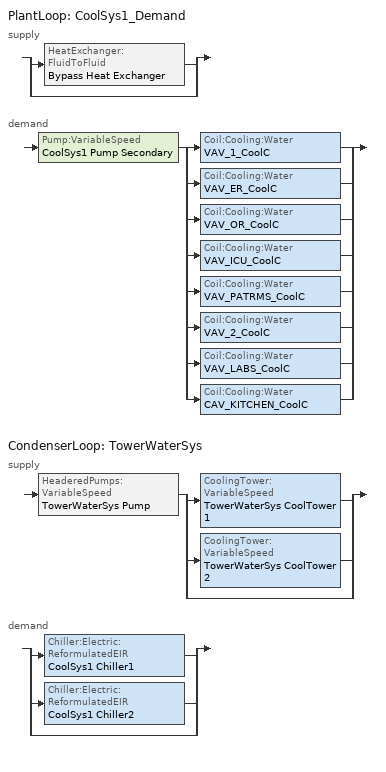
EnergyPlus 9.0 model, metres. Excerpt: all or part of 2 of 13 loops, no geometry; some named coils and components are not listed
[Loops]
PlantLoop 'CoolSys1_Demand'
 supply: split
  | HeatExchanger:FluidToFluid 'Bypass Heat Exchanger'
  | bypass
 demand: Pump:VariableSpeed 'CoolSys1 Pump Secondary' > split
  | Coil:Cooling:Water 'VAV_1_CoolC'
  | Coil:Cooling:Water 'VAV_ER_CoolC'
  | Coil:Cooling:Water 'VAV_OR_CoolC'
  | Coil:Cooling:Water 'VAV_ICU_CoolC'
  | Coil:Cooling:Water 'VAV_PATRMS_CoolC'
  | Coil:Cooling:Water 'VAV_2_CoolC'
  | Coil:Cooling:Water 'VAV_LABS_CoolC'
  | Coil:Cooling:Water 'CAV_KITCHEN_CoolC'
CondenserLoop 'TowerWaterSys'
 supply: HeaderedPumps:VariableSpeed 'TowerWaterSys Pump' > split
  | CoolingTower:VariableSpeed 'TowerWaterSys CoolTower 1'
  | CoolingTower:VariableSpeed 'TowerWaterSys CoolTower 2'
  | bypass
 demand: split
  | Chiller:Electric:ReformulatedEIR 'CoolSys1 Chiller1'
  | Chiller:Electric:ReformulatedEIR 'CoolSys1 Chiller2'
  | bypass
[Sizing:Plant]
Name | Loop Type | Design Loop Exit Temperature {C} | Loop Design Temperature Difference {deltaC} | Sizing Option | Zone Timesteps in Averaging Window | Coincident Sizing Factor Mode
CoolSys1_Demand | Cooling | 7.22 | 5.6
TowerWaterSys | Condenser | 29.4444 | 5.55556 | Coincident | 6 | GlobalCoolingSizingFactor
[PlantLoop]
CoolSys1_Demand: Fluid Type=Water; Plant Equipment Operation Scheme=CoolSys1 Sec Loop Operation; Maximum Loop Temperature {C}=98; Minimum Loop Temperature {C}=1; Maximum Loop Flow Rate {m3/s}=autosize; Minimum Loop Flow Rate {m3/s}=0; Plant Loop Volume {m3}=autocalculate; Load Distribution Scheme=UniformLoad
[CondenserLoop]
TowerWaterSys: Fluid Type=Water; Condenser Equipment Operation Scheme=TowerWaterSys Loop Operation Scheme List; Maximum Loop Temperature {C}=80; Minimum Loop Temperature {C}=5; Maximum Loop Flow Rate {m3/s}=AUTOSIZE; Minimum Loop Flow Rate {m3/s}=0; Condenser Loop Volume {m3}=AUTOSIZE; Load Distribution Scheme=SequentialLoad
[PlantEquipmentOperationSchemes]
CoolSys1 Sec Loop Operation: Control Scheme 1=CoolSys1 Sec Operation Scheme; Control Scheme 1 Schedule=PlantOnSched
[CondenserEquipmentOperationSchemes]
TowerWaterSys Loop Operation Scheme List: Control Scheme 1=TowerWaterSys Operation Scheme; Control Scheme 1 Schedule=PlantOnSched
[PlantEquipmentOperation:CoolingLoad]
TowerWaterSys Operation Scheme: Load Range 1 Lower Limit {W}=0; Load Range 1 Upper Limit {W}=987400; Range 1 Equipment List=TowerWaterSys Equipment List 1; Load Range 2 Lower Limit {W}=987400; Load Range 2 Upper Limit {W}=100000000000000; Range 2 Equipment List=TowerWaterSys Equipment List 2
[CondenserEquipmentList]
TowerWaterSys Equipment List 1: TowerWaterSys CoolTower 1
TowerWaterSys Equipment List 2: TowerWaterSys CoolTower 1, TowerWaterSys CoolTower 2
[SetpointManager:Scheduled] Control Variable=Temperature
Name | Schedule | Setpoint Node or NodeList
CoolSys1 Loop Plant Demand Inlet Setpoint Manager | CW-Loop-Temp-Schedule | CoolSys1 Demand Inlet Node
TowerWaterSystem Loop Setpoint Manager | Tower-Loop-Temp-Schedule | TowerWaterSys Supply Outlet Node
[CoolingTower:VariableSpeed] Model Type=CoolToolsCrossFlow; Design Inlet Air Wet-Bulb Temperature {C}=25.1; Design Approach Temperature {deltaC}=4.34444; Design Range Temperature {deltaC}=5.55556; Design Water Flow Rate {m3/s}=0.039248; Design Air Flow Rate {m3/s}=autosize; Design Fan Power {W}=13960.8; Fan Power Ratio Function of Air Flow Rate Ratio Curve=Tower_Fan_Curve; Minimum Air Flow Rate Ratio=0.2; Fraction of Tower Capacity in Free Convection Regime=0.125; Number of Cells=2; Sizing Factor=1
Name | Cell Control              !- Cell Control | Cell Control
TowerWaterSys CoolTower 1 | MaximalCell
TowerWaterSys CoolTower 2 |  | MaximalCell
[Pump:VariableSpeed]
CoolSys1 Pump Secondary: autosize, 168135, autosize, 0.9, 0, 0, 0.0205, 0.4101, 0.5753, 0, Intermittent
[HeaderedPumps:VariableSpeed]
TowerWaterSys Pump: Total Design Flow Rate {m3/s}=AUTOSIZE; Number of Pumps in Bank=2; Flow Sequencing Control Scheme=SEQUENTIAL; Design Pump Head {Pa}=179344; Design Power Consumption {W}=autosize; Motor Efficiency=0.9; Fraction of Motor Inefficiencies to Fluid Stream=0; Coefficient 1 of the Part Load Performance Curve=0; Coefficient 2 of the Part Load Performance Curve=0.0216; Coefficient 3 of the Part Load Performance Curve=-0.0325; Coefficient 4 of the Part Load Performance Curve=1.0095; Minimum Flow Rate Fraction=0; Pump Control Type=Intermittent
[EnergyManagementSystem:Sensor]
Tower_PumpMassFlow: Output:Variable or Output:Meter Index Key=TowerWaterSys Supply Inlet Node; Output:Variable or Output:Meter=System Node Mass Flow Rate
[Schedule:Compact]
PlantOnSched: Through: 12/31, For: AllDays, Until: 24:00, 1
CW-Loop-Temp-Schedule: Through: 12/31, For: AllDays, Until: 24:00, 6.7
Tower-Loop-Temp-Schedule: Through: 12/31, For: AllDays, Until: 24:00, 21.1
[Curve:Cubic]
Tower_Fan_Curve: Coefficient1 Constant=0; Coefficient2 x=0; Coefficient3 x**2=0; Coefficient4 x**3=1; Minimum Value of x=0; Maximum Value of x=1
